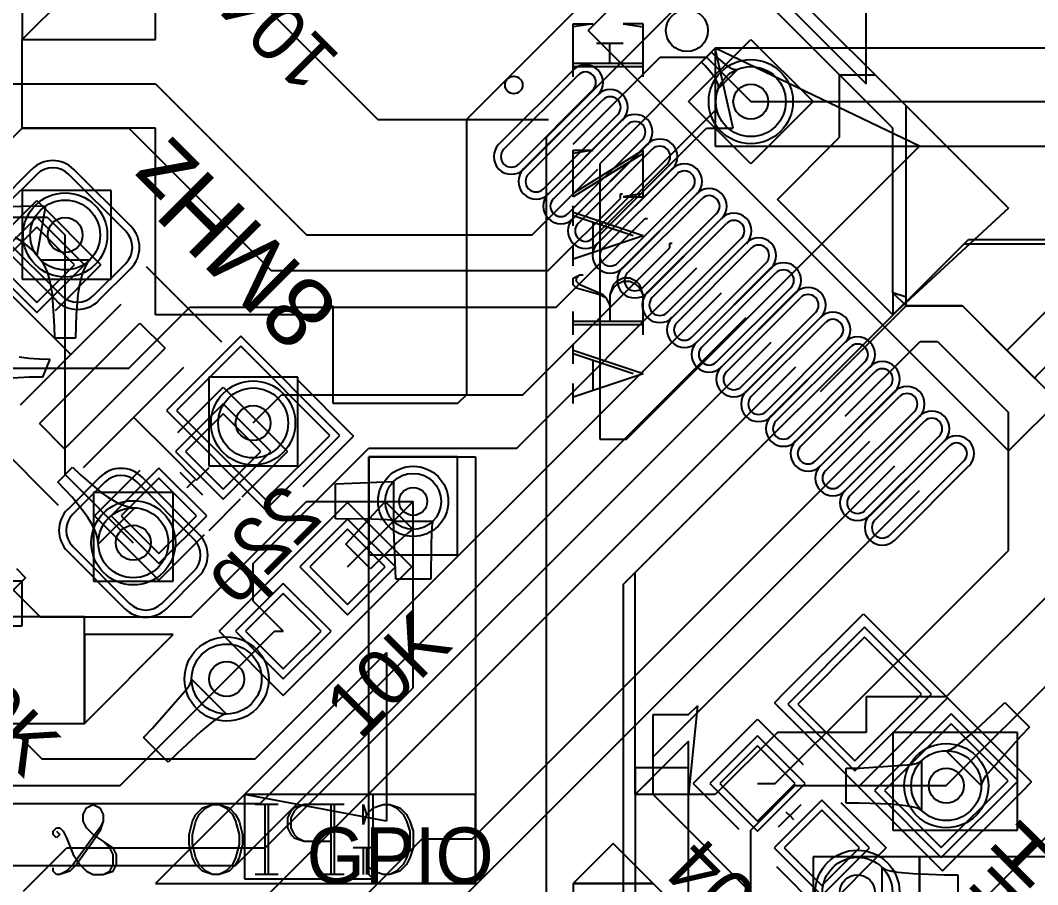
# Model space of a CAD drawing. Header units: millimetres. Extents: x 57.6 to 115.3, y 47.5 to 119.3.
# Drawn here: x 73.63 to 88.17, y 61.58 to 73.93 of the extents above; entities that cross this region are included whole.
import ezdxf

# ---------------------------------------------------------------- set-up
doc = ezdxf.new("R2010")
doc.units = ezdxf.units.MM
for name, color, linetype in [('BottomLayer', 5, 'Continuous'), ('BottomOverlay', 54, 'Continuous'), ('BottomSolder', 6, 'Continuous'), ('TopLayer', 1, 'Continuous'), ('TopOverlay', 2, 'Continuous'), ('TopSolder', 216, 'Continuous'), ('ViaHoleLayer', 16, 'Continuous')]:
    doc.layers.add(name, color=color, linetype=linetype)

msp = doc.modelspace()

# ---------------------------------------------------------------- linework, layer by layer
at = {"layer": 'BottomLayer'}
for p, q in [((81.153, 72.263), (84.709, 75.819)), ((73.66, 75.565), (73.66, 73.66)), ((75.565, 73.66), (75.565, 75.565)), ((73.66, 73.66), (75.311, 75.311)), ((82.55, 75.057), (80.01, 72.517)), ((73.66, 73.66), (75.565, 73.66)), ((73.66, 72.39), (73.66, 73.66)), ((83.566, 73.533), (81.915, 71.882)), ((83.566, 73.533), (83.566, 72.136)), ((89.535, 73.533), (83.566, 73.533)), ((86.487, 72.136), (83.566, 73.533)), ((83.566, 73.533), (83.566, 72.644)), ((83.82, 72.39), (83.566, 73.533)), ((84.074, 72.771), (88.519, 72.771)), ((83.566, 72.644), (81.915, 70.993)), ((80.01, 72.517), (80.01, 68.58)), ((75.565, 72.39), (73.66, 72.39)), ((75.565, 69.723), (75.565, 72.39)), ((81.915, 70.866), (83.439, 72.39)), ((83.439, 72.39), (83.82, 72.39)), ((81.153, 56.261), (81.153, 72.263)), ((82.296, 67.945), (86.487, 72.136)), ((83.566, 72.136), (89.535, 72.136)), ((81.915, 71.882), (81.915, 70.866)), ((73.66, 71.501), (73.66, 70.231)), ((74.93, 71.501), (73.66, 71.501)), ((74.93, 70.231), (74.93, 71.501)), ((72.981, 71.27), (73.994, 71.279)), ((73.994, 71.279), (73.867, 70.571)), ((71.755, 71.12), (74.016, 71.12)), ((74.016, 71.12), (74.273, 70.864)), ((73.866, 70.975), (73.327, 70.437)), ((74.405, 70.437), (73.866, 70.975)), ((81.915, 70.993), (81.915, 67.945)), ((73.649, 70.775), (73.556, 70.826)), ((74.273, 67.438), (74.273, 70.864)), ((73.732, 70.715), (73.649, 70.775)), ((73.805, 70.647), (73.732, 70.715)), ((82.256, 65.873), (87.184, 70.801)), ((82.423, 66.04), (87.122, 70.739)), ((87.122, 70.739), (91.948, 70.739)), ((87.184, 70.801), (92.01, 70.801)), ((73.867, 70.571), (73.805, 70.647)), ((73.327, 70.437), (73.866, 69.898)), ((73.866, 69.898), (74.405, 70.437)), ((73.958, 70.462), (73.919, 70.51)), ((73.919, 70.51), (74.626, 70.51)), ((73.992, 70.4), (73.958, 70.462)), ((74.023, 70.324), (73.992, 70.4)), ((74.553, 70.4), (74.523, 70.324)), ((74.588, 70.462), (74.553, 70.4)), ((74.626, 70.51), (74.588, 70.462)), ((74.049, 70.233), (74.023, 70.324)), ((74.523, 70.324), (74.496, 70.233)), ((73.66, 70.231), (74.93, 70.231)), ((74.072, 70.127), (74.049, 70.233)), ((74.09, 70.008), (74.072, 70.127)), ((74.474, 70.127), (74.455, 70.008)), ((74.496, 70.233), (74.474, 70.127)), ((74.121, 69.563), (74.09, 70.008)), ((74.455, 70.008), (74.431, 69.726)), ((78.105, 69.85), (77.978, 69.723)), ((78.105, 68.453), (78.105, 69.85)), ((86.868, 62.992), (93.726, 69.85)), ((74.431, 69.726), (74.423, 69.387)), ((77.978, 69.723), (75.565, 69.723)), ((74.123, 69.387), (74.121, 69.563)), ((74.423, 69.387), (74.123, 69.387)), ((92.075, 69.469), (86.868, 64.262)), ((76.327, 68.834), (76.327, 67.564)), ((77.597, 68.834), (76.327, 68.834)), ((77.597, 67.564), (77.597, 68.834)), ((80.01, 68.58), (79.883, 68.453)), ((79.883, 68.453), (78.105, 68.453)), ((76.533, 68.308), (75.994, 67.77)), ((77.071, 67.77), (76.533, 68.308)), ((81.915, 67.945), (82.296, 67.945)), ((75.994, 67.77), (76.533, 67.231)), ((76.533, 67.231), (77.071, 67.77)), ((78.613, 67.691), (78.613, 66.294)), ((79.883, 67.691), (78.613, 67.691)), ((78.613, 61.722), (78.613, 67.691)), ((78.613, 67.691), (80.137, 67.691)), ((79.883, 66.294), (79.883, 67.691)), ((80.137, 67.691), (80.137, 61.595)), ((74.167, 67.332), (74.379, 67.545)), ((74.379, 67.545), (74.49, 67.437)), ((76.327, 67.564), (77.597, 67.564)), ((74.275, 67.221), (74.167, 67.332)), ((74.273, 67.438), (75.247, 66.464)), ((74.49, 67.437), (74.793, 67.179)), ((75.613, 67.389), (75.074, 66.85)), ((76.152, 66.85), (75.613, 67.389)), ((78.136, 67.306), (78.965, 67.339)), ((78.965, 67.339), (78.965, 66.773)), ((74.371, 67.115), (74.275, 67.221)), ((78.136, 66.806), (78.136, 67.306)), ((74.532, 66.918), (74.371, 67.115)), ((74.676, 67.183), (74.676, 65.913)), ((75.819, 67.183), (74.676, 67.183)), ((74.793, 67.179), (74.885, 67.115)), ((74.885, 67.115), (74.971, 67.063)), ((74.971, 67.063), (75.053, 67.021)), ((75.819, 65.913), (75.819, 67.183)), ((76.073, 65.405), (77.724, 67.056)), ((77.724, 67.056), (79.248, 67.056)), ((79.248, 64.389), (79.248, 67.056)), ((74.596, 66.826), (74.532, 66.918)), ((75.268, 66.964), (74.747, 66.444)), ((75.053, 67.021), (75.129, 66.991)), ((75.129, 66.991), (75.201, 66.972)), ((75.201, 66.972), (75.268, 66.964)), ((72.517, 66.802), (73.914, 65.405)), ((74.648, 66.74), (74.596, 66.826)), ((75.074, 66.85), (75.613, 66.312)), ((75.613, 66.312), (76.152, 66.85)), ((78.651, 66.801), (78.136, 66.806)), ((78.877, 66.79), (78.651, 66.801)), ((78.922, 66.785), (78.877, 66.79)), ((78.951, 66.779), (78.922, 66.785)), ((78.965, 66.773), (78.951, 66.779)), ((78.998, 65.944), (78.965, 66.773)), ((78.965, 66.773), (79.531, 66.773)), ((79.525, 66.759), (79.519, 66.73)), ((79.531, 66.773), (79.525, 66.759)), ((74.69, 66.658), (74.648, 66.74)), ((74.72, 66.582), (74.69, 66.658)), ((79.514, 66.685), (79.503, 66.459)), ((79.519, 66.73), (79.514, 66.685)), ((74.739, 66.51), (74.72, 66.582)), ((74.747, 66.444), (74.739, 66.51)), ((79.503, 66.459), (79.498, 65.944)), ((78.613, 66.294), (79.883, 66.294)), ((73.576, 66.098), (73.707, 65.965)), ((82.423, 62.865), (82.423, 66.04)), ((73.66, 65.913), (72.898, 65.913)), ((73.707, 65.965), (73.354, 65.612)), ((73.66, 65.278), (73.66, 65.913)), ((74.676, 65.913), (75.819, 65.913)), ((79.498, 65.944), (78.998, 65.944)), ((82.256, 53.3), (82.256, 65.873)), ((74.549, 65.405), (73.279, 65.405)), ((73.914, 65.405), (76.073, 65.405)), ((74.549, 63.881), (74.549, 65.405)), ((72.898, 65.278), (73.66, 65.278)), ((74.549, 65.151), (74.549, 63.881)), ((74.549, 63.881), (75.819, 65.151)), ((75.819, 65.151), (74.549, 65.151)), ((76.835, 62.865), (78.867, 64.897)), ((78.867, 64.897), (78.867, 62.484)), ((75.057, 62.992), (76.581, 64.516)), ((76.019, 64.379), (76.053, 64.436)), ((76.053, 64.436), (76.074, 64.482)), ((76.074, 64.482), (76.081, 64.516)), ((76.081, 64.516), (76.581, 64.016)), ((75.522, 63.812), (76.019, 64.379)), ((76.708, 61.849), (79.248, 64.389)), ((83.312, 64.135), (83.185, 62.865)), ((83.185, 64.008), (83.312, 64.135)), ((86.868, 64.262), (85.725, 64.262)), ((85.725, 64.262), (85.725, 63.754)), ((87.572, 64.051), (87.705, 64.182)), ((87.705, 64.182), (88.058, 63.829)), ((76.501, 63.988), (76.444, 63.954)), ((76.547, 64.009), (76.501, 63.988)), ((76.581, 64.016), (76.547, 64.009)), ((82.677, 63.119), (82.677, 64.008)), ((82.677, 64.008), (83.185, 64.008)), ((87.239, 63.74), (87.572, 64.051)), ((73.279, 63.881), (74.549, 63.881)), ((76.377, 63.906), (76.21, 63.768)), ((76.444, 63.954), (76.377, 63.906)), ((75.391, 63.679), (75.522, 63.812)), ((76.21, 63.768), (75.877, 63.457)), ((84.455, 63.754), (83.566, 62.865)), ((85.725, 63.754), (84.455, 63.754)), ((86.106, 63.754), (86.106, 62.357)), ((87.884, 63.754), (86.106, 63.754)), ((87.072, 63.602), (87.239, 63.74)), ((87.927, 63.696), (87.43, 63.129)), ((87.884, 62.357), (87.884, 63.754)), ((88.058, 63.829), (87.927, 63.696)), ((75.744, 63.326), (75.391, 63.679)), ((83.185, 63.627), (82.423, 62.865)), ((83.185, 62.865), (83.185, 63.627)), ((86.948, 63.52), (87.005, 63.554)), ((87.005, 63.554), (87.072, 63.602)), ((75.877, 63.457), (75.744, 63.326)), ((86.868, 63.492), (86.902, 63.499)), ((87.368, 62.992), (86.868, 63.492)), ((86.902, 63.499), (86.948, 63.52)), ((85.621, 63.243), (86.374, 63.293)), ((86.374, 63.293), (86.438, 63.308)), ((86.438, 63.308), (86.485, 63.326)), ((86.485, 63.326), (86.515, 63.346)), ((86.515, 63.346), (86.515, 62.638)), ((82.423, 63.246), (82.423, 60.325)), ((83.185, 63.246), (82.423, 63.246)), ((82.423, 62.865), (82.677, 63.119)), ((83.185, 60.325), (83.185, 63.246)), ((85.435, 63.242), (85.621, 63.243)), ((85.435, 62.742), (85.435, 63.242)), ((87.43, 63.129), (87.396, 63.072)), ((68.199, 62.992), (75.057, 62.992)), ((84.074, 62.357), (84.709, 62.992)), ((84.709, 62.992), (86.868, 62.992)), ((87.375, 63.026), (87.368, 62.992)), ((87.396, 63.072), (87.375, 63.026)), ((76.835, 62.865), (75.565, 61.595)), ((76.835, 62.865), (76.835, 61.658)), ((78.676, 62.865), (76.835, 62.865)), ((78.867, 62.484), (76.835, 62.865)), ((80.137, 62.865), (76.835, 62.865)), ((78.676, 61.658), (78.676, 62.865)), ((80.137, 61.595), (80.137, 62.865)), ((83.185, 62.865), (82.423, 62.865)), ((83.566, 62.865), (83.185, 62.865)), ((85.621, 62.741), (85.435, 62.742)), ((86.076, 62.725), (85.621, 62.741)), ((86.292, 62.705), (86.076, 62.725)), ((86.374, 62.691), (86.292, 62.705)), ((86.438, 62.676), (86.374, 62.691)), ((86.485, 62.658), (86.438, 62.676)), ((86.515, 62.638), (86.485, 62.658)), ((84.074, 58.166), (84.074, 62.357)), ((86.106, 62.357), (87.884, 62.357)), ((84.963, 61.976), (84.963, 60.325)), ((86.487, 61.976), (84.963, 61.976)), ((86.487, 60.325), (86.487, 61.976)), ((86.487, 61.976), (86.487, 60.325)), ((91.948, 61.976), (86.487, 61.976)), ((69.088, 61.849), (76.708, 61.849)), ((85.951, 61.114), (85.951, 61.822)), ((85.951, 61.822), (85.981, 61.802)), ((78.74, 61.595), (78.613, 61.722)), ((85.981, 61.802), (86.028, 61.784)), ((86.028, 61.784), (86.092, 61.769)), ((86.092, 61.769), (86.174, 61.755)), ((86.174, 61.755), (86.39, 61.735)), ((86.39, 61.735), (86.845, 61.719)), ((86.845, 61.719), (87.031, 61.718)), ((87.031, 61.718), (87.031, 61.218)), ((75.565, 61.595), (80.137, 61.595)), ((76.835, 61.658), (78.676, 61.658)), ((80.137, 61.595), (78.74, 61.595))]:
    msp.add_line(p, q, dxfattribs=at)
for centre, radius in [((84.074, 72.771), 0.5), ((74.273, 70.864), 0.5), ((76.96, 68.177), 0.5), ((79.248, 67.056), 0.4), ((75.247, 66.464), 0.5), ((76.581, 64.516), 0.5), ((86.868, 62.992), 0.5), ((85.598, 61.468), 0.5)]:
    msp.add_circle(centre, radius, dxfattribs=at)
at = {"layer": 'BottomOverlay'}
for p, q in [((81.534, 73.123), (81.534, 73.885)), ((81.534, 73.885), (81.82, 73.885)), ((81.82, 73.885), (81.534, 73.838)), ((82.534, 73.885), (82.248, 73.885)), ((82.248, 73.885), (82.534, 73.838)), ((82.534, 73.123), (82.534, 73.885)), ((82.248, 73.6), (81.867, 73.6)), ((82.058, 73.314), (82.058, 73.6)), ((82.534, 73.314), (81.534, 73.314)), ((82.534, 73.266), (81.534, 73.266)), ((82.534, 72.076), (81.534, 71.457)), ((81.534, 71.41), (81.534, 72.076)), ((81.534, 72.076), (81.82, 72.076)), ((81.82, 72.076), (81.534, 72.028)), ((82.534, 72.028), (81.534, 71.41)), ((82.534, 71.41), (82.534, 72.076)), ((82.534, 71.457), (82.248, 71.41)), ((82.248, 71.41), (82.534, 71.41)), ((73.216, 70.706), (73.866, 71.356)), ((73.866, 71.356), (74.785, 70.437)), ((81.534, 70.995), (81.534, 71.281)), ((82.534, 70.852), (81.534, 71.186)), ((82.391, 70.852), (81.534, 71.138)), ((81.82, 70.614), (81.82, 71.043)), ((82.534, 70.852), (81.534, 70.519)), ((81.534, 70.424), (81.534, 70.71)), ((74.135, 69.787), (74.785, 70.437)), ((81.534, 70.248), (81.629, 70.295)), ((81.534, 70.153), (81.534, 70.248)), ((81.582, 70.248), (81.629, 70.295)), ((81.582, 70.2), (81.582, 70.248)), ((81.629, 70.295), (81.677, 70.295)), ((82.248, 70.248), (82.153, 70.2)), ((82.343, 70.248), (82.248, 70.248)), ((82.439, 70.2), (82.343, 70.248)), ((81.582, 70.105), (81.534, 70.153)), ((81.629, 70.153), (81.582, 70.2)), ((81.915, 70.01), (81.582, 70.105)), ((81.962, 70.01), (81.629, 70.153)), ((82.105, 70.153), (82.058, 70.01)), ((82.105, 70.105), (82.058, 70.01)), ((82.153, 70.2), (82.105, 70.153)), ((82.153, 70.153), (82.105, 70.105)), ((82.248, 70.2), (82.153, 70.153)), ((82.343, 70.2), (82.248, 70.2)), ((82.439, 70.153), (82.343, 70.2)), ((82.486, 70.153), (82.439, 70.2)), ((82.486, 70.105), (82.439, 70.153)), ((82.534, 70.01), (82.486, 70.153)), ((82.534, 70.01), (82.486, 70.105)), ((82.01, 69.962), (81.915, 70.01)), ((82.01, 69.962), (81.962, 70.01)), ((82.058, 69.867), (82.01, 69.962)), ((82.058, 70.01), (82.058, 69.629)), ((82.534, 69.439), (82.534, 70.01)), ((81.534, 69.439), (81.534, 69.772)), ((82.534, 69.629), (81.534, 69.629)), ((82.534, 69.581), (81.534, 69.581)), ((81.534, 69.024), (81.534, 69.31)), ((82.534, 68.881), (81.534, 69.215)), ((82.391, 68.881), (81.534, 69.167)), ((81.82, 68.643), (81.82, 69.072)), ((82.534, 68.881), (81.534, 68.548)), ((75.883, 68.039), (76.533, 68.689)), ((76.533, 68.689), (77.452, 67.77)), ((81.534, 68.453), (81.534, 68.739)), ((76.802, 67.12), (77.452, 67.77)), ((74.694, 66.85), (75.344, 67.5)), ((75.911, 67.472), (76.235, 67.148)), ((76.073, 67.31), (76.127, 67.364)), ((76.019, 67.256), (76.073, 67.31)), ((74.694, 66.85), (75.613, 65.931)), ((75.613, 65.931), (76.263, 66.581)), ((74.578, 62.674), (74.673, 62.722)), ((74.673, 62.722), (74.768, 62.674)), ((76.234, 62.674), (76.377, 62.722)), ((76.282, 62.674), (76.377, 62.722)), ((76.377, 62.722), (76.472, 62.722)), ((76.472, 62.722), (76.615, 62.674)), ((76.472, 62.722), (76.568, 62.674)), ((77.32, 62.722), (76.987, 62.722)), ((77.129, 62.722), (77.129, 61.722)), ((77.177, 62.722), (77.177, 61.722)), ((77.691, 62.722), (77.548, 62.674)), ((77.691, 62.722), (77.596, 62.674)), ((78.262, 62.722), (77.691, 62.722)), ((78.072, 62.722), (78.072, 61.722)), ((78.12, 62.722), (78.12, 61.722)), ((78.534, 62.436), (78.534, 62.722)), ((78.534, 62.722), (78.581, 62.579)), ((78.677, 62.674), (78.82, 62.722)), ((78.82, 62.722), (78.915, 62.722)), ((78.915, 62.722), (79.058, 62.674)), ((78.915, 62.722), (79.01, 62.674)), ((74.53, 62.579), (74.578, 62.674)), ((74.53, 62.484), (74.53, 62.579)), ((74.768, 62.674), (74.816, 62.579)), ((74.816, 62.579), (74.816, 62.484)), ((76.092, 62.484), (76.139, 62.579)), ((76.139, 62.579), (76.234, 62.674)), ((76.139, 62.484), (76.187, 62.579)), ((76.187, 62.579), (76.282, 62.674)), ((76.568, 62.674), (76.663, 62.579)), ((76.615, 62.674), (76.71, 62.579)), ((76.663, 62.579), (76.71, 62.484)), ((76.71, 62.579), (76.758, 62.484)), ((77.501, 62.627), (77.453, 62.531)), ((77.453, 62.531), (77.453, 62.389)), ((77.548, 62.674), (77.501, 62.627)), ((77.548, 62.627), (77.501, 62.531)), ((77.501, 62.531), (77.501, 62.389)), ((77.596, 62.674), (77.548, 62.627)), ((78.581, 62.579), (78.534, 62.436)), ((78.581, 62.579), (78.677, 62.674)), ((79.01, 62.674), (79.105, 62.579)), ((79.058, 62.674), (79.153, 62.579)), ((79.105, 62.579), (79.153, 62.484)), ((79.153, 62.579), (79.2, 62.484)), ((74.101, 62.341), (74.149, 62.389)), ((74.149, 62.389), (74.197, 62.389)), ((74.197, 62.389), (74.244, 62.341)), ((74.768, 62.389), (74.387, 61.865)), ((74.578, 62.389), (74.53, 62.484)), ((74.673, 62.293), (74.578, 62.389)), ((74.816, 62.484), (74.768, 62.341)), ((74.816, 62.484), (74.768, 62.389)), ((76.044, 62.293), (76.092, 62.484)), ((76.092, 62.293), (76.139, 62.484)), ((76.71, 62.484), (76.758, 62.293)), ((76.758, 62.484), (76.806, 62.293)), ((77.453, 62.389), (77.501, 62.293)), ((77.501, 62.389), (77.548, 62.293)), ((79.153, 62.484), (79.2, 62.341)), ((79.2, 62.484), (79.248, 62.341)), ((74.101, 62.293), (74.101, 62.341)), ((74.149, 62.246), (74.101, 62.293)), ((74.149, 62.341), (74.197, 62.293)), ((74.197, 62.293), (74.149, 62.246)), ((74.244, 62.341), (74.292, 62.246)), ((74.292, 62.246), (74.387, 62.008)), ((74.768, 62.341), (74.673, 62.198)), ((74.958, 62.103), (74.673, 62.293)), ((76.044, 62.15), (76.044, 62.293)), ((76.092, 62.15), (76.092, 62.293)), ((76.758, 62.293), (76.758, 62.15)), ((76.806, 62.293), (76.806, 62.15)), ((77.501, 62.293), (77.548, 62.246)), ((77.548, 62.293), (77.596, 62.246)), ((77.548, 62.246), (77.691, 62.198)), ((77.596, 62.246), (77.691, 62.198)), ((79.2, 62.341), (79.2, 62.103)), ((79.248, 62.341), (79.248, 62.103)), ((74.673, 62.198), (74.435, 61.865)), ((74.911, 62.103), (74.816, 62.198)), ((74.958, 62.008), (74.911, 62.103)), ((75.006, 62.008), (74.958, 62.103)), ((76.092, 61.96), (76.044, 62.15)), ((76.139, 61.96), (76.092, 62.15)), ((76.758, 62.15), (76.71, 61.96)), ((76.806, 62.15), (76.758, 61.96)), ((77.691, 62.198), (78.072, 62.198)), ((78.724, 62.103), (78.391, 62.103)), ((78.534, 62.103), (78.534, 61.722)), ((78.581, 62.103), (78.581, 61.722)), ((79.2, 62.103), (79.153, 61.96)), ((79.248, 62.103), (79.2, 61.96)), ((74.387, 62.008), (74.482, 61.865)), ((74.958, 61.865), (74.958, 62.008)), ((75.006, 61.865), (75.006, 62.008)), ((76.139, 61.865), (76.092, 61.96)), ((76.187, 61.865), (76.139, 61.96)), ((76.71, 61.96), (76.663, 61.865)), ((76.758, 61.96), (76.71, 61.865)), ((79.153, 61.96), (79.105, 61.865)), ((79.2, 61.96), (79.153, 61.865)), ((74.101, 61.77), (74.101, 61.817)), ((74.387, 61.865), (74.292, 61.77)), ((74.435, 61.865), (74.34, 61.77)), ((74.482, 61.865), (74.578, 61.77)), ((74.911, 61.77), (74.958, 61.865)), ((74.958, 61.77), (75.006, 61.865)), ((76.234, 61.77), (76.139, 61.865)), ((76.282, 61.77), (76.187, 61.865)), ((76.663, 61.865), (76.568, 61.77)), ((76.71, 61.865), (76.615, 61.77)), ((78.677, 61.77), (78.581, 61.865)), ((79.105, 61.865), (79.01, 61.77)), ((79.153, 61.865), (79.058, 61.77)), ((74.149, 61.722), (74.101, 61.77)), ((74.197, 61.722), (74.149, 61.722)), ((74.34, 61.77), (74.197, 61.722)), ((74.292, 61.77), (74.197, 61.722)), ((74.578, 61.77), (74.673, 61.722)), ((74.673, 61.722), (74.816, 61.722)), ((74.816, 61.722), (74.958, 61.77)), ((74.816, 61.722), (74.911, 61.77)), ((76.377, 61.722), (76.234, 61.77)), ((76.377, 61.722), (76.282, 61.77)), ((76.472, 61.722), (76.377, 61.722)), ((76.615, 61.77), (76.472, 61.722)), ((76.568, 61.77), (76.472, 61.722)), ((77.32, 61.722), (76.987, 61.722)), ((78.262, 61.722), (77.929, 61.722)), ((78.82, 61.722), (78.677, 61.77)), ((78.915, 61.722), (78.82, 61.722)), ((79.058, 61.77), (78.915, 61.722)), ((79.01, 61.77), (78.915, 61.722))]:
    msp.add_line(p, q, dxfattribs=at)
at = {"layer": 'BottomSolder'}
for p, q in [((73.866, 71.119), (73.183, 70.437)), ((74.548, 70.437), (73.866, 71.119)), ((73.183, 70.437), (73.866, 69.754)), ((73.866, 69.754), (74.548, 70.437)), ((76.533, 68.452), (75.85, 67.77)), ((77.215, 67.77), (76.533, 68.452)), ((75.85, 67.77), (76.533, 67.087)), ((76.533, 67.087), (77.215, 67.77)), ((75.613, 67.533), (74.931, 66.85)), ((76.296, 66.85), (75.613, 67.533)), ((74.931, 66.85), (75.613, 66.168)), ((75.613, 66.168), (76.296, 66.85))]:
    msp.add_line(p, q, dxfattribs=at)
for centre, radius in [((84.074, 72.771), 0.602), ((74.273, 70.864), 0.602), ((76.96, 68.177), 0.602), ((79.248, 67.056), 0.502), ((75.247, 66.464), 0.602), ((76.581, 64.516), 0.602), ((86.868, 62.992), 0.602), ((85.598, 61.468), 0.602)]:
    msp.add_circle(centre, radius, dxfattribs=at)
at = {"layer": 'TopLayer'}
for p, q in [((85.725, 73.025), (85.725, 76.835)), ((85.725, 73.025), (85.725, 76.835)), ((83.82, 74.93), (85.725, 73.025)), ((83.82, 74.93), (85.725, 73.025)), ((86.106, 72.39), (83.693, 74.803)), ((84.709, 74.295), (86.295, 72.709)), ((77.216, 74.041), (78.743, 72.514)), ((83.185, 72.771), (84.074, 73.66)), ((84.074, 73.66), (84.963, 72.771)), ((83.368, 73.335), (83.51, 73.477)), ((83.51, 73.477), (83.564, 73.424)), ((81.534, 72.161), (82.78, 73.406)), ((82.78, 73.406), (83.439, 73.406)), ((83.421, 73.281), (83.368, 73.335)), ((83.439, 73.406), (84.074, 72.771)), ((83.564, 73.424), (83.705, 73.304)), ((83.705, 73.304), (83.745, 73.276)), ((80.545, 72.09), (81.605, 73.151)), ((83.508, 73.183), (83.421, 73.281)), ((83.541, 73.14), (83.508, 73.183)), ((83.89, 73.236), (83.609, 72.955)), ((83.745, 73.276), (83.781, 73.256)), ((83.781, 73.256), (83.814, 73.241)), ((83.814, 73.241), (83.843, 73.233)), ((83.843, 73.233), (83.869, 73.231)), ((83.869, 73.231), (83.89, 73.236)), ((85.344, 72.263), (85.344, 73.152)), ((85.344, 73.152), (85.852, 73.152)), ((85.852, 73.152), (87.757, 71.247)), ((72.245, 73.025), (75.565, 73.025)), ((75.565, 73.025), (77.724, 70.866)), ((83.569, 73.1), (83.541, 73.14)), ((83.589, 73.064), (83.569, 73.1)), ((83.604, 73.031), (83.589, 73.064)), ((83.612, 73.002), (83.604, 73.031)), ((83.614, 72.976), (83.612, 73.002)), ((80.757, 71.878), (81.817, 72.938)), ((83.609, 72.955), (83.614, 72.976)), ((80.898, 71.736), (81.959, 72.797)), ((84.074, 71.882), (83.185, 72.771)), ((84.963, 72.771), (84.074, 71.882)), ((81.11, 71.524), (82.171, 72.585)), ((86.295, 69.85), (86.295, 72.709)), ((78.743, 72.514), (81.181, 72.514)), ((81.252, 71.383), (82.312, 72.443)), ((72.009, 70.739), (73.66, 72.39)), ((73.66, 72.39), (75.184, 72.39)), ((75.184, 72.39), (77.216, 70.358)), ((86.106, 70.039), (86.106, 72.39)), ((81.464, 71.171), (82.524, 72.231)), ((84.455, 71.374), (85.344, 72.263)), ((81.605, 71.029), (82.666, 72.09)), ((81.817, 70.817), (82.878, 71.878)), ((73.866, 71.73), (73.406, 71.27)), ((75.139, 70.917), (74.326, 71.73)), ((80.947, 70.866), (81.888, 71.807)), ((81.959, 70.676), (83.019, 71.736)), ((82.171, 70.464), (83.232, 71.524)), ((82.209, 71.454), (82.242, 71.454)), ((82.209, 71.388), (82.209, 71.454)), ((81.179, 70.358), (82.209, 71.388)), ((82.312, 70.322), (83.373, 71.383)), ((86.106, 69.723), (84.455, 71.374)), ((82.524, 70.11), (83.585, 71.171)), ((87.757, 71.247), (86.106, 69.723)), ((81.294, 69.831), (82.563, 71.1)), ((82.563, 71.1), (82.595, 71.1)), ((82.666, 69.969), (83.726, 71.029)), ((77.724, 70.866), (80.947, 70.866)), ((73.406, 70.811), (74.22, 69.997)), ((80.815, 68.58), (82.916, 70.681)), ((82.878, 69.756), (83.939, 70.817)), ((82.916, 70.746), (82.949, 70.746)), ((82.916, 70.681), (82.916, 70.746)), ((83.019, 69.615), (84.08, 70.676)), ((87.733, 69.215), (89.281, 70.763)), ((89.281, 70.763), (87.733, 69.215)), ((74.679, 69.997), (75.139, 70.457)), ((80.727, 67.818), (83.302, 70.393)), ((83.232, 69.403), (84.292, 70.464)), ((77.216, 70.358), (81.179, 70.358)), ((83.373, 69.262), (84.434, 70.322)), ((89.662, 70.358), (88.138, 68.834)), ((83.585, 69.049), (84.646, 70.11)), ((76.989, 63.373), (83.656, 70.039)), ((83.726, 68.908), (84.787, 69.969)), ((86.295, 69.977), (86.106, 70.039)), ((86.106, 70.039), (86.106, 69.723)), ((86.295, 69.85), (86.106, 70.039)), ((86.295, 69.912), (86.295, 69.977)), ((75.184, 68.961), (76.054, 69.831)), ((76.054, 69.831), (81.294, 69.831)), ((85.07, 68.625), (86.295, 69.85)), ((86.106, 69.723), (86.295, 69.912)), ((86.295, 69.85), (87.098, 69.85)), ((87.098, 69.85), (86.295, 69.85)), ((87.098, 69.85), (89.383, 67.564)), ((87.733, 69.215), (87.098, 69.85)), ((77.062, 62.738), (84.009, 69.686)), ((83.939, 68.696), (84.999, 69.756)), ((84.08, 68.554), (85.141, 69.615)), ((84.292, 68.342), (85.353, 69.403)), ((76.783, 69.273), (75.864, 68.353)), ((78.056, 68), (76.783, 69.273)), ((77.134, 62.103), (84.363, 69.332)), ((84.434, 68.201), (85.494, 69.262)), ((85.424, 68.272), (86.494, 69.342)), ((86.494, 69.342), (86.741, 69.342)), ((86.741, 69.342), (87.757, 68.326)), ((73.616, 69.121), (73.752, 69.103)), ((73.752, 69.103), (73.899, 69.092)), ((73.899, 69.092), (74.056, 69.088)), ((74.056, 69.088), (73.947, 68.834)), ((88.138, 68.81), (87.733, 69.215)), ((72.75, 68.961), (75.184, 68.961)), ((75.682, 59.944), (84.716, 68.979)), ((84.646, 67.989), (85.706, 69.049)), ((73.76, 68.833), (72.94, 68.782)), ((73.947, 68.834), (73.76, 68.833)), ((84.787, 67.847), (85.848, 68.908)), ((88.138, 68.834), (88.138, 68.81)), ((84.999, 67.635), (86.06, 68.696)), ((76.96, 68.177), (77.363, 68.58)), ((77.363, 68.58), (80.815, 68.58)), ((85.141, 67.494), (86.201, 68.554)), ((75.864, 68.353), (77.136, 67.081)), ((85.353, 67.282), (86.413, 68.342)), ((87.757, 66.356), (87.757, 68.326)), ((85.494, 67.14), (86.555, 68.201)), ((77.136, 67.081), (78.056, 68)), ((80.089, 62.23), (85.777, 67.918)), ((85.706, 66.928), (86.767, 67.989)), ((76.962, 66.167), (78.613, 67.818)), ((78.613, 67.818), (80.727, 67.818)), ((85.848, 66.787), (86.908, 67.847)), ((86.06, 66.575), (87.121, 67.635)), ((79.676, 61.11), (86.131, 67.564)), ((74.84, 67.33), (74.381, 66.871)), ((76.113, 66.517), (75.3, 67.33)), ((82.677, 63.404), (86.484, 67.211)), ((78.285, 66.446), (78.848, 67.056)), ((78.311, 66.119), (79.248, 67.056)), ((78.848, 67.056), (79.248, 66.656)), ((79.248, 67.056), (79.248, 67.056)), ((78.311, 66.657), (77.772, 66.119)), ((78.849, 66.119), (78.311, 66.657)), ((79.174, 66.605), (79.006, 66.453)), ((79.209, 66.633), (79.174, 66.605)), ((79.234, 66.65), (79.209, 66.633)), ((79.248, 66.656), (79.234, 66.65)), ((74.381, 66.411), (75.194, 65.598)), ((78.638, 66.093), (78.285, 66.446)), ((79.006, 66.453), (78.638, 66.093)), ((85.631, 64.229), (87.757, 66.356)), ((76.962, 65.629), (76.962, 66.167)), ((75.654, 65.598), (76.113, 66.057)), ((77.772, 66.119), (78.311, 65.58)), ((78.311, 65.58), (78.849, 66.119)), ((77.391, 65.738), (76.853, 65.199)), ((77.93, 65.199), (77.391, 65.738)), ((76.962, 65.629), (77.391, 65.199)), ((71.9, 65.414), (73.941, 63.373)), ((76.581, 64.516), (77.264, 65.199)), ((76.853, 65.199), (77.391, 64.66)), ((77.264, 65.199), (77.391, 65.199)), ((77.391, 64.66), (77.93, 65.199)), ((85.701, 65.113), (84.747, 64.159)), ((86.514, 64.3), (85.701, 65.113)), ((85.56, 63.346), (86.514, 64.3)), ((84.423, 63.022), (85.631, 64.229)), ((84.747, 64.159), (85.56, 63.346)), ((86.939, 63.876), (85.984, 62.921)), ((87.752, 63.063), (86.939, 63.876)), ((84.171, 63.561), (83.632, 63.022)), ((84.71, 63.022), (84.171, 63.561)), ((73.941, 63.373), (76.989, 63.373)), ((82.677, 62.865), (82.677, 63.404)), ((83.632, 63.022), (84.171, 62.483)), ((84.171, 63.022), (84.423, 63.022)), ((84.171, 62.483), (84.71, 63.022)), ((86.721, 60.686), (89.03, 62.995)), ((86.797, 62.108), (87.752, 63.063)), ((82.677, 62.865), (85.979, 59.563)), ((85.984, 62.921), (86.797, 62.108)), ((72.263, 62.738), (77.062, 62.738)), ((85.09, 62.642), (84.551, 62.103)), ((85.629, 62.103), (85.09, 62.642)), ((73.676, 61.484), (74.295, 62.103)), ((74.295, 62.103), (77.134, 62.103)), ((77.676, 60.531), (79.375, 62.23)), ((79.375, 62.23), (80.089, 62.23)), ((82.105, 62.166), (81.534, 61.595)), ((82.677, 61.595), (82.105, 62.166)), ((84.551, 62.103), (85.09, 61.564)), ((85.09, 61.564), (85.629, 62.103)), ((82.677, 61.595), (81.534, 61.595)), ((81.534, 61.595), (81.534, 60.579)), ((81.534, 61.595), (82.677, 61.595)), ((85.217, 59.055), (82.677, 61.595))]:
    msp.add_line(p, q, dxfattribs=at)
for centre, radius in [((84.074, 72.771), 0.5), ((74.273, 70.864), 0.5), ((76.96, 68.177), 0.5), ((79.248, 67.056), 0.4), ((75.247, 66.464), 0.5), ((76.581, 64.516), 0.5), ((86.868, 62.992), 0.5), ((85.598, 61.468), 0.5)]:
    msp.add_circle(centre, radius, dxfattribs=at)
for centre, radius, start, end in [((81.711, 73.045), 0.15, 315, 135), ((82.065, 72.691), 0.15, 315, 135), ((82.418, 72.337), 0.15, 315, 135), ((82.772, 71.984), 0.15, 315, 135), ((80.651, 71.984), 0.15, 135, 315), ((74.096, 71.5), 0.325, 45, 135), ((81.004, 71.63), 0.15, 135, 315), ((83.125, 71.63), 0.15, 315, 135), ((83.479, 71.277), 0.15, 315, 135), ((81.358, 71.277), 0.15, 135, 315), ((81.711, 70.923), 0.15, 135, 315), ((83.833, 70.923), 0.15, 315, 135), ((74.909, 70.687), 0.325, 315, 45), ((82.065, 70.57), 0.15, 135, 315), ((84.186, 70.57), 0.15, 315, 135), ((82.418, 70.216), 0.15, 135, 315), ((84.54, 70.216), 0.15, 315, 135), ((74.449, 70.227), 0.325, 225, 315), ((82.772, 69.863), 0.15, 135, 315), ((84.893, 69.863), 0.15, 315, 135), ((85.247, 69.509), 0.15, 315, 135), ((83.125, 69.509), 0.15, 135, 315), ((83.479, 69.155), 0.15, 135, 315), ((85.6, 69.155), 0.15, 315, 135), ((85.954, 68.802), 0.15, 315, 135), ((83.833, 68.802), 0.15, 135, 315), ((84.186, 68.448), 0.15, 135, 315), ((86.307, 68.448), 0.15, 315, 135), ((86.661, 68.095), 0.15, 315, 135), ((84.54, 68.095), 0.15, 135, 315), ((84.893, 67.741), 0.15, 135, 315), ((87.015, 67.741), 0.15, 315, 135), ((85.247, 67.388), 0.15, 135, 315), ((75.07, 67.1), 0.325, 45, 135), ((85.6, 67.034), 0.15, 135, 315), ((74.611, 66.641), 0.325, 135, 225), ((85.954, 66.681), 0.15, 135, 315), ((75.883, 66.287), 0.325, 315, 45), ((75.424, 65.828), 0.325, 225, 315)]:
    msp.add_arc(centre, radius, start, end, dxfattribs=at)
at = {"layer": 'TopOverlay'}
for p, q in [((81.747, 73.787), (87.757, 79.797)), ((81.747, 73.787), (87.757, 67.777)), ((87.757, 67.777), (93.767, 73.787)), ((75.432, 70.413), (76.509, 69.336)), ((73.456, 70.054), (73.815, 69.695)), ((73.635, 68.438), (75.072, 69.874)), ((73.815, 69.695), (74.354, 69.156)), ((73.905, 68.168), (75.342, 69.605)), ((75.342, 69.605), (75.701, 69.246)), ((74.264, 67.809), (75.701, 69.246)), ((74.533, 67.54), (75.97, 68.976)), ((77.587, 68.797), (78.395, 67.989)), ((75.252, 68.258), (75.791, 67.719)), ((73.097, 68.078), (74.174, 67.001)), ((73.905, 68.168), (74.264, 67.809)), ((77.677, 67.27), (78.395, 67.989)), ((75.791, 67.719), (76.15, 67.36)), ((76.15, 67.36), (76.33, 67.54)), ((76.33, 66.642), (76.779, 67.091)), ((76.472, 65.199), (78.311, 67.038)), ((78.311, 67.038), (79.23, 66.119)), ((77.391, 64.28), (79.23, 66.119)), ((84.552, 64.318), (85.684, 65.449)), ((85.684, 65.449), (88.088, 63.045)), ((76.472, 65.199), (77.391, 64.28)), ((84.411, 64.176), (84.552, 64.318)), ((84.411, 64.176), (86.815, 61.772)), ((85.613, 62.974), (86.886, 64.247)), ((83.252, 63.022), (84.171, 63.941)), ((84.171, 63.941), (84.821, 63.292)), ((83.252, 63.022), (83.901, 62.372)), ((87.946, 62.904), (88.088, 63.045)), ((86.815, 61.772), (87.946, 62.904)), ((84.469, 62.401), (84.792, 62.724)), ((85.359, 62.753), (86.009, 62.103)), ((84.577, 62.617), (84.63, 62.563)), ((84.63, 62.563), (84.684, 62.509)), ((85.09, 61.184), (86.009, 62.103)), ((84.44, 61.834), (85.09, 61.184))]:
    msp.add_line(p, q, dxfattribs=at)
for centre, radius in [((83.161, 73.787), 0.3), ((80.686, 73.009), 0.125)]:
    msp.add_circle(centre, radius, dxfattribs=at)
at = {"layer": 'TopSolder'}
for p, q in [((80.473, 72.162), (81.533, 73.222)), ((80.826, 71.808), (81.887, 72.869)), ((80.828, 71.806), (81.889, 72.867)), ((81.18, 71.455), (82.24, 72.515)), ((81.182, 71.452), (82.243, 72.513)), ((81.533, 71.101), (82.594, 72.162)), ((81.536, 71.099), (82.596, 72.16)), ((73.794, 71.802), (73.335, 71.342)), ((75.211, 70.989), (74.398, 71.802)), ((81.887, 70.748), (82.948, 71.808)), ((81.889, 70.745), (82.95, 71.806)), ((82.24, 70.394), (83.301, 71.455)), ((82.243, 70.392), (83.303, 71.452)), ((82.594, 70.04), (83.655, 71.101)), ((82.596, 70.038), (83.657, 71.099)), ((73.335, 70.739), (74.148, 69.926)), ((82.948, 69.687), (84.008, 70.748)), ((82.95, 69.685), (84.01, 70.745)), ((74.751, 69.926), (75.211, 70.385)), ((83.301, 69.333), (84.362, 70.394)), ((83.303, 69.331), (84.364, 70.392)), ((83.655, 68.98), (84.715, 70.04)), ((83.657, 68.978), (84.718, 70.038)), ((84.008, 68.626), (85.069, 69.687)), ((84.01, 68.624), (85.071, 69.685)), ((76.783, 69.416), (75.72, 68.353)), ((78.199, 68), (76.783, 69.416)), ((84.362, 68.273), (85.422, 69.333)), ((84.364, 68.27), (85.425, 69.331)), ((84.715, 67.919), (85.776, 68.98)), ((84.718, 67.917), (85.778, 68.978)), ((85.069, 67.566), (86.13, 68.626)), ((85.071, 67.563), (86.132, 68.624)), ((75.72, 68.353), (77.136, 66.937)), ((85.422, 67.212), (86.483, 68.273)), ((85.425, 67.21), (86.485, 68.27)), ((77.136, 66.937), (78.199, 68)), ((85.776, 66.858), (86.837, 67.919)), ((85.778, 66.856), (86.839, 67.917)), ((86.132, 66.503), (87.192, 67.563)), ((74.769, 67.402), (74.309, 66.942)), ((76.185, 66.589), (75.372, 67.402)), ((78.311, 66.801), (77.628, 66.119)), ((78.993, 66.119), (78.311, 66.801)), ((74.309, 66.339), (75.122, 65.526)), ((77.628, 66.119), (78.311, 65.436)), ((78.311, 65.436), (78.993, 66.119)), ((75.725, 65.526), (76.185, 65.986)), ((77.391, 65.882), (76.709, 65.199)), ((78.074, 65.199), (77.391, 65.882)), ((76.709, 65.199), (77.391, 64.517)), ((77.391, 64.517), (78.074, 65.199)), ((85.701, 65.257), (84.603, 64.159)), ((86.658, 64.3), (85.701, 65.257)), ((85.56, 63.202), (86.658, 64.3)), ((84.603, 64.159), (85.56, 63.202)), ((86.939, 64.02), (85.84, 62.921)), ((87.896, 63.063), (86.939, 64.02)), ((84.171, 63.705), (83.488, 63.022)), ((84.853, 63.022), (84.171, 63.705)), ((83.488, 63.022), (84.171, 62.34)), ((84.171, 62.34), (84.853, 63.022)), ((86.797, 61.964), (87.896, 63.063)), ((85.84, 62.921), (86.797, 61.964)), ((85.09, 62.786), (84.407, 62.103)), ((85.773, 62.103), (85.09, 62.786)), ((84.407, 62.103), (85.09, 61.42)), ((85.09, 61.42), (85.773, 62.103))]:
    msp.add_line(p, q, dxfattribs=at)
for centre, radius in [((84.074, 72.771), 0.602), ((74.273, 70.864), 0.602), ((76.96, 68.177), 0.602), ((79.248, 67.056), 0.502), ((75.247, 66.464), 0.602), ((76.581, 64.516), 0.602), ((86.868, 62.992), 0.602), ((85.598, 61.468), 0.602)]:
    msp.add_circle(centre, radius, dxfattribs=at)
for centre, radius, start, end in [((81.711, 73.045), 0.252, 315, 135), ((82.065, 72.691), 0.252, 315, 135), ((82.418, 72.337), 0.252, 315, 135), ((80.651, 71.984), 0.252, 135, 315), ((82.772, 71.984), 0.252, 315, 135), ((74.096, 71.5), 0.427, 45, 135), ((83.125, 71.63), 0.252, 315, 135), ((81.004, 71.63), 0.252, 135, 315), ((81.358, 71.277), 0.252, 135, 315), ((83.479, 71.277), 0.252, 315, 135), ((83.833, 70.923), 0.252, 315, 135), ((74.909, 70.687), 0.427, 315, 45), ((81.711, 70.923), 0.252, 135, 315), ((84.186, 70.57), 0.252, 315, 135), ((82.065, 70.57), 0.252, 135, 315), ((82.418, 70.216), 0.252, 135, 315), ((84.54, 70.216), 0.252, 315, 135), ((84.893, 69.863), 0.252, 315, 135), ((82.772, 69.863), 0.252, 135, 315), ((74.449, 70.227), 0.427, 225, 315), ((83.125, 69.509), 0.252, 135, 315), ((85.247, 69.509), 0.252, 315, 135), ((85.6, 69.155), 0.252, 315, 135), ((83.479, 69.155), 0.252, 135, 315), ((83.833, 68.802), 0.252, 135, 315), ((85.954, 68.802), 0.252, 315, 135), ((86.307, 68.448), 0.252, 315, 135), ((84.186, 68.448), 0.252, 135, 315), ((84.54, 68.095), 0.252, 135, 315), ((86.661, 68.095), 0.252, 315, 135), ((84.893, 67.741), 0.252, 135, 315), ((87.015, 67.741), 0.252, 315, 135), ((75.07, 67.1), 0.427, 45, 135), ((85.247, 67.388), 0.252, 135, 315), ((85.6, 67.034), 0.252, 135, 315), ((74.611, 66.641), 0.427, 135, 225), ((85.954, 66.681), 0.252, 135, 315), ((75.883, 66.287), 0.427, 315, 45), ((75.424, 65.828), 0.427, 225, 315)]:
    msp.add_arc(centre, radius, start, end, dxfattribs=at)
at = {"layer": 'ViaHoleLayer'}
for centre, radius in [((84.074, 72.771), 0.25), ((74.273, 70.864), 0.25), ((76.96, 68.177), 0.25), ((79.248, 67.056), 0.2), ((75.247, 66.464), 0.25), ((76.581, 64.516), 0.25), ((86.868, 62.992), 0.25), ((85.598, 61.468), 0.25)]:
    msp.add_circle(centre, radius, dxfattribs=at)

# ---------------------------------------------------------------- texts
at = {"layer": 'BottomOverlay', "text_generation_flag": 2}
msp.add_text('22p', height=0.8, rotation=45, dxfattribs=at).set_placement((77.978, 66.802))
at = {"layer": 'TopOverlay'}
for s, height, rotation, p in [('104', 0.8, 135, (78.232, 73.406)), ('8MHz', 1, 135, (78.232, 69.85)), ('10K', 0.8, 45, (78.486, 63.627)), ('10K', 0.8, 315, (72.349, 64.426)), ('10uH', 0.8, 45, (86.741, 60.198)), ('104', 0.8, 135, (84.63, 61.039))]:
    msp.add_text(s, height=height, rotation=rotation, dxfattribs=at).set_placement(p)
msp.add_text('GPIO', height=0.8, dxfattribs=at).set_placement((77.724, 61.595))

doc.saveas('drawing.dxf')
